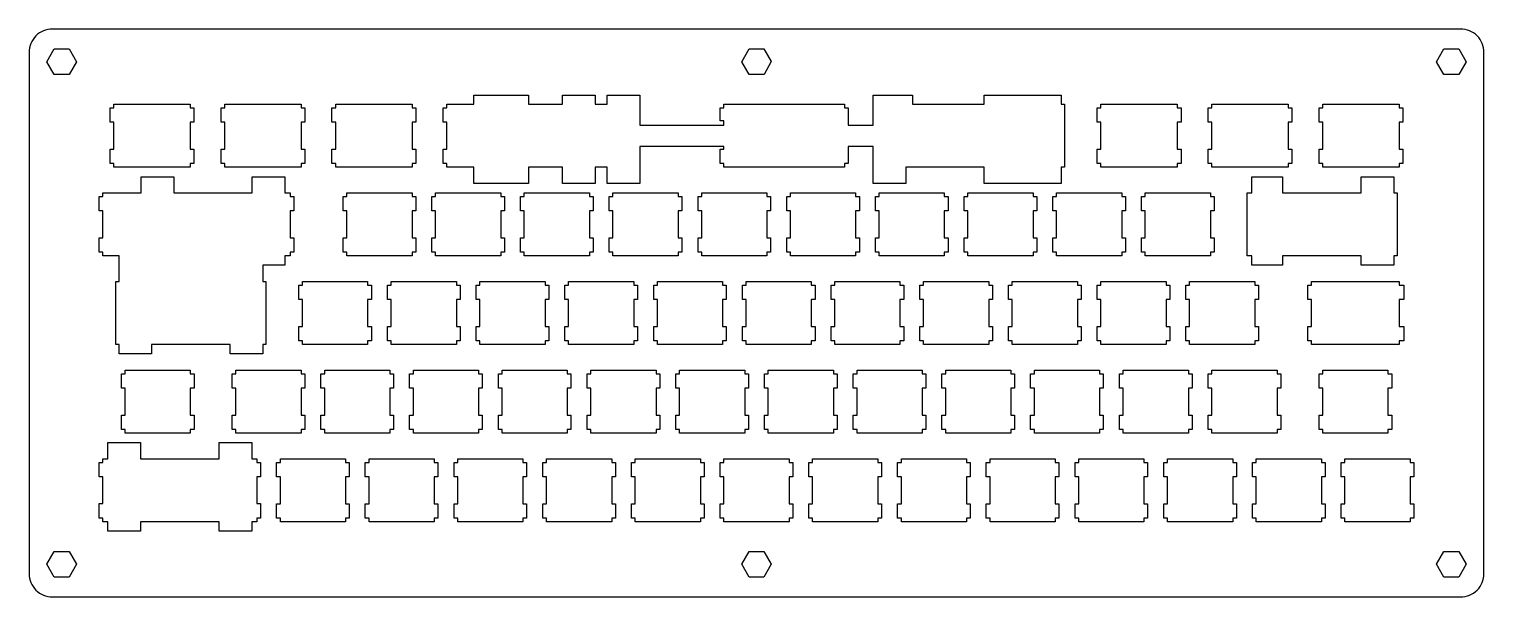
# Model space of a CAD drawing. Header units: inches. Extents: x -11.8 to 0.5, y -4.3 to 0.5.
import ezdxf

# ---------------------------------------------------------------- set-up
doc = ezdxf.new("R2010")
doc.units = ezdxf.units.IN
doc.header["$MEASUREMENT"] = 0

msp = doc.modelspace()

# ---------------------------------------------------------------- linework, layer by layer
msp.add_lwpolyline([(-11.581, 0.517, 0.414214), (-11.778, 0.32), (-11.778, -4.09, 0.414214), (-11.581, -4.287), (0.324, -4.287, 0.414214), (0.521, -4.09), (0.521, 0.32, 0.414214), (0.324, 0.517)], format="xyb", close=True)
for points in [[(-11.565, 0.349), (-11.44, 0.349), (-11.378, 0.241), (-11.44, 0.133), (-11.565, 0.133), (-11.628, 0.241)], [(-5.69, 0.132), (-5.754, 0.24), (-5.692, 0.349), (-5.567, 0.35), (-5.504, 0.242), (-5.565, 0.133)], [(0.12, 0.241), (0.183, 0.349), (0.308, 0.349), (0.37, 0.241), (0.308, 0.133), (0.183, 0.133)], [(-10.416, -0.119), (-10.416, -0.149), (-10.385, -0.149), (-10.385, -0.271), (-10.416, -0.271), (-10.416, -0.499), (-10.385, -0.499), (-10.385, -0.621), (-10.416, -0.621), (-10.416, -0.651), (-11.061, -0.651), (-11.061, -0.621), (-11.092, -0.621), (-11.092, -0.499), (-11.061, -0.499), (-11.061, -0.271), (-11.092, -0.271), (-11.092, -0.149), (-11.061, -0.149), (-11.061, -0.119)], [(-9.479, -0.119), (-9.479, -0.149), (-9.447, -0.149), (-9.447, -0.271), (-9.479, -0.271), (-9.479, -0.499), (-9.447, -0.499), (-9.447, -0.621), (-9.479, -0.621), (-9.479, -0.651), (-10.123, -0.651), (-10.123, -0.621), (-10.154, -0.621), (-10.154, -0.499), (-10.123, -0.499), (-10.123, -0.271), (-10.154, -0.271), (-10.154, -0.149), (-10.123, -0.149), (-10.123, -0.119)], [(-8.541, -0.119), (-8.541, -0.149), (-8.51, -0.149), (-8.51, -0.271), (-8.541, -0.271), (-8.541, -0.499), (-8.51, -0.499), (-8.51, -0.621), (-8.541, -0.621), (-8.541, -0.651), (-9.186, -0.651), (-9.186, -0.621), (-9.218, -0.621), (-9.218, -0.499), (-9.186, -0.499), (-9.186, -0.271), (-9.218, -0.271), (-9.218, -0.149), (-9.186, -0.149), (-9.186, -0.119)], [(-4.853, -0.476), (-4.853, -0.621), (-4.884, -0.621), (-4.884, -0.651), (-5.905, -0.651), (-5.905, -0.621), (-5.936, -0.621), (-5.936, -0.499), (-5.905, -0.499), (-5.905, -0.476), (-6.615, -0.476), (-6.615, -0.789), (-6.891, -0.789), (-6.891, -0.651), (-6.992, -0.651), (-6.992, -0.789), (-7.268, -0.789), (-7.268, -0.651), (-7.555, -0.651), (-7.555, -0.789), (-8.017, -0.789), (-8.017, -0.651), (-8.248, -0.651), (-8.248, -0.621), (-8.279, -0.621), (-8.279, -0.499), (-8.248, -0.499), (-8.248, -0.271), (-8.279, -0.271), (-8.279, -0.149), (-8.248, -0.149), (-8.248, -0.119), (-8.017, -0.119), (-8.017, -0.041), (-7.555, -0.041), (-7.555, -0.119), (-7.268, -0.119), (-7.268, -0.041), (-6.992, -0.041), (-6.992, -0.119), (-6.891, -0.119), (-6.891, -0.041), (-6.615, -0.041), (-6.615, -0.295), (-5.905, -0.295), (-5.905, -0.26), (-5.936, -0.26), (-5.936, -0.149), (-5.905, -0.149), (-5.905, -0.119), (-4.884, -0.119), (-4.884, -0.149), (-4.853, -0.149), (-4.853, -0.295), (-4.643, -0.295), (-4.643, -0.041), (-4.311, -0.041), (-4.311, -0.119), (-3.703, -0.119), (-3.703, -0.041), (-3.052, -0.041), (-3.052, -0.119), (-3.026, -0.119), (-3.026, -0.651), (-3.052, -0.651), (-3.052, -0.789), (-3.703, -0.789), (-3.703, -0.651), (-4.367, -0.651), (-4.367, -0.789), (-4.643, -0.789), (-4.643, -0.476)], [(-2.717, -0.119), (-2.072, -0.119), (-2.072, -0.149), (-2.04, -0.149), (-2.04, -0.271), (-2.072, -0.271), (-2.072, -0.499), (-2.04, -0.499), (-2.04, -0.621), (-2.072, -0.621), (-2.072, -0.651), (-2.717, -0.651), (-2.717, -0.621), (-2.748, -0.621), (-2.748, -0.499), (-2.717, -0.499), (-2.717, -0.271), (-2.748, -0.271), (-2.748, -0.149), (-2.717, -0.149)], [(-1.134, -0.651), (-1.779, -0.651), (-1.779, -0.621), (-1.811, -0.621), (-1.811, -0.499), (-1.779, -0.499), (-1.779, -0.271), (-1.811, -0.271), (-1.811, -0.149), (-1.779, -0.149), (-1.779, -0.119), (-1.686, -0.119), (-1.685, -0.119), (-1.134, -0.119), (-1.134, -0.149), (-1.103, -0.149), (-1.103, -0.271), (-1.134, -0.271), (-1.134, -0.499), (-1.103, -0.499), (-1.103, -0.621), (-1.134, -0.621)], [(-0.842, -0.119), (-0.197, -0.119), (-0.197, -0.149), (-0.165, -0.149), (-0.165, -0.271), (-0.197, -0.271), (-0.197, -0.499), (-0.165, -0.499), (-0.165, -0.621), (-0.197, -0.621), (-0.197, -0.651), (-0.842, -0.651), (-0.842, -0.621), (-0.873, -0.621), (-0.873, -0.499), (-0.842, -0.499), (-0.842, -0.271), (-0.873, -0.271), (-0.873, -0.149), (-0.842, -0.149)], [(-10.555, -0.732), (-10.555, -0.869), (-9.891, -0.869), (-9.891, -0.732), (-9.615, -0.732), (-9.615, -0.869), (-9.572, -0.869), (-9.572, -0.899), (-9.54, -0.899), (-9.54, -1.021), (-9.572, -1.021), (-9.572, -1.249), (-9.54, -1.249), (-9.54, -1.371), (-9.572, -1.371), (-9.572, -1.401), (-9.615, -1.401), (-9.615, -1.48), (-9.802, -1.48), (-9.802, -1.619), (-9.776, -1.619), (-9.776, -2.151), (-9.802, -2.151), (-9.802, -2.23), (-10.078, -2.23), (-10.078, -2.151), (-10.742, -2.151), (-10.742, -2.23), (-11.018, -2.23), (-11.018, -2.151), (-11.044, -2.151), (-11.044, -1.619), (-11.018, -1.619), (-11.018, -1.401), (-11.155, -1.401), (-11.155, -1.371), (-11.186, -1.371), (-11.186, -1.249), (-11.155, -1.249), (-11.155, -1.021), (-11.186, -1.021), (-11.186, -0.899), (-11.155, -0.899), (-11.155, -0.869), (-10.831, -0.869), (-10.831, -0.732)], [(-1.181, -1.401), (-1.181, -1.48), (-1.442, -1.48), (-1.442, -1.401), (-1.481, -1.401), (-1.481, -0.869), (-1.442, -0.869), (-1.442, -0.732), (-1.181, -0.732), (-1.181, -0.869), (-0.517, -0.869), (-0.517, -0.732), (-0.241, -0.732), (-0.241, -0.869), (-0.214, -0.869), (-0.214, -1.401), (-0.241, -1.401), (-0.241, -1.48), (-0.517, -1.48), (-0.517, -1.401)], [(-8.541, -1.401), (-9.092, -1.401), (-9.092, -1.371), (-9.123, -1.371), (-9.123, -1.249), (-9.092, -1.249), (-9.092, -1.021), (-9.123, -1.021), (-9.123, -0.899), (-9.092, -0.899), (-9.092, -0.869), (-8.541, -0.869), (-8.541, -0.899), (-8.509, -0.899), (-8.509, -1.021), (-8.541, -1.021), (-8.541, -1.249), (-8.509, -1.249), (-8.509, -1.371), (-8.541, -1.371)], [(-7.791, -1.401), (-8.342, -1.401), (-8.342, -1.371), (-8.373, -1.371), (-8.373, -1.249), (-8.342, -1.249), (-8.342, -1.021), (-8.373, -1.021), (-8.373, -0.899), (-8.342, -0.899), (-8.342, -0.869), (-7.791, -0.869), (-7.791, -0.899), (-7.759, -0.899), (-7.759, -1.021), (-7.791, -1.021), (-7.791, -1.249), (-7.759, -1.249), (-7.759, -1.371), (-7.791, -1.371)], [(-7.041, -1.401), (-7.592, -1.401), (-7.592, -1.371), (-7.623, -1.371), (-7.623, -1.249), (-7.592, -1.249), (-7.592, -1.021), (-7.623, -1.021), (-7.623, -0.899), (-7.592, -0.899), (-7.592, -0.869), (-7.041, -0.869), (-7.041, -0.899), (-7.009, -0.899), (-7.009, -1.021), (-7.041, -1.021), (-7.041, -1.249), (-7.009, -1.249), (-7.009, -1.371), (-7.041, -1.371)], [(-6.291, -1.401), (-6.842, -1.401), (-6.842, -1.371), (-6.873, -1.371), (-6.873, -1.249), (-6.842, -1.249), (-6.842, -1.021), (-6.873, -1.021), (-6.873, -0.899), (-6.842, -0.899), (-6.842, -0.869), (-6.291, -0.869), (-6.291, -0.899), (-6.259, -0.899), (-6.259, -1.021), (-6.291, -1.021), (-6.291, -1.249), (-6.259, -1.249), (-6.259, -1.371), (-6.291, -1.371)], [(-5.541, -1.401), (-6.092, -1.401), (-6.092, -1.371), (-6.123, -1.371), (-6.123, -1.249), (-6.092, -1.249), (-6.092, -1.021), (-6.123, -1.021), (-6.123, -0.899), (-6.092, -0.899), (-6.092, -0.869), (-5.541, -0.869), (-5.541, -0.899), (-5.509, -0.899), (-5.509, -1.021), (-5.541, -1.021), (-5.541, -1.249), (-5.509, -1.249), (-5.509, -1.371), (-5.541, -1.371)], [(-4.791, -1.401), (-5.342, -1.401), (-5.342, -1.371), (-5.373, -1.371), (-5.373, -1.249), (-5.342, -1.249), (-5.342, -1.021), (-5.373, -1.021), (-5.373, -0.899), (-5.342, -0.899), (-5.342, -0.869), (-4.791, -0.869), (-4.791, -0.899), (-4.759, -0.899), (-4.759, -1.021), (-4.791, -1.021), (-4.791, -1.249), (-4.759, -1.249), (-4.759, -1.371), (-4.791, -1.371)], [(-4.041, -1.401), (-4.592, -1.401), (-4.592, -1.371), (-4.623, -1.371), (-4.623, -1.249), (-4.592, -1.249), (-4.592, -1.021), (-4.623, -1.021), (-4.623, -0.899), (-4.592, -0.899), (-4.592, -0.869), (-4.041, -0.869), (-4.041, -0.899), (-4.009, -0.899), (-4.009, -1.021), (-4.041, -1.021), (-4.041, -1.249), (-4.009, -1.249), (-4.009, -1.371), (-4.041, -1.371)], [(-3.291, -1.401), (-3.842, -1.401), (-3.842, -1.371), (-3.873, -1.371), (-3.873, -1.249), (-3.842, -1.249), (-3.842, -1.021), (-3.873, -1.021), (-3.873, -0.899), (-3.842, -0.899), (-3.842, -0.869), (-3.291, -0.869), (-3.291, -0.899), (-3.259, -0.899), (-3.259, -1.021), (-3.291, -1.021), (-3.291, -1.249), (-3.259, -1.249), (-3.259, -1.371), (-3.291, -1.371)], [(-2.541, -1.401), (-3.092, -1.401), (-3.092, -1.371), (-3.123, -1.371), (-3.123, -1.249), (-3.092, -1.249), (-3.092, -1.021), (-3.123, -1.021), (-3.123, -0.899), (-3.092, -0.899), (-3.092, -0.869), (-2.541, -0.869), (-2.541, -0.899), (-2.509, -0.899), (-2.509, -1.021), (-2.541, -1.021), (-2.541, -1.249), (-2.509, -1.249), (-2.509, -1.371), (-2.541, -1.371)], [(-1.791, -1.401), (-2.342, -1.401), (-2.342, -1.371), (-2.373, -1.371), (-2.373, -1.249), (-2.342, -1.249), (-2.342, -1.021), (-2.373, -1.021), (-2.373, -0.899), (-2.342, -0.899), (-2.342, -0.869), (-1.791, -0.869), (-1.791, -0.899), (-1.759, -0.899), (-1.759, -1.021), (-1.791, -1.021), (-1.791, -1.249), (-1.759, -1.249), (-1.759, -1.371), (-1.791, -1.371)], [(-8.916, -1.619), (-8.916, -1.649), (-8.884, -1.649), (-8.884, -1.771), (-8.916, -1.771), (-8.916, -1.999), (-8.884, -1.999), (-8.884, -2.121), (-8.916, -2.121), (-8.916, -2.151), (-9.467, -2.151), (-9.467, -2.121), (-9.498, -2.121), (-9.498, -1.999), (-9.467, -1.999), (-9.467, -1.771), (-9.498, -1.771), (-9.498, -1.649), (-9.467, -1.649), (-9.467, -1.619)], [(-8.166, -1.619), (-8.166, -1.649), (-8.134, -1.649), (-8.134, -1.771), (-8.166, -1.771), (-8.166, -1.999), (-8.134, -1.999), (-8.134, -2.121), (-8.166, -2.121), (-8.166, -2.151), (-8.717, -2.151), (-8.717, -2.121), (-8.748, -2.121), (-8.748, -1.999), (-8.717, -1.999), (-8.717, -1.771), (-8.748, -1.771), (-8.748, -1.649), (-8.717, -1.649), (-8.717, -1.619)], [(-7.416, -1.619), (-7.416, -1.649), (-7.384, -1.649), (-7.384, -1.771), (-7.416, -1.771), (-7.416, -1.999), (-7.384, -1.999), (-7.384, -2.121), (-7.416, -2.121), (-7.416, -2.151), (-7.967, -2.151), (-7.967, -2.121), (-7.998, -2.121), (-7.998, -1.999), (-7.967, -1.999), (-7.967, -1.771), (-7.998, -1.771), (-7.998, -1.649), (-7.967, -1.649), (-7.967, -1.619)], [(-6.666, -1.619), (-6.666, -1.649), (-6.634, -1.649), (-6.634, -1.771), (-6.666, -1.771), (-6.666, -1.999), (-6.634, -1.999), (-6.634, -2.121), (-6.666, -2.121), (-6.666, -2.151), (-7.217, -2.151), (-7.217, -2.121), (-7.248, -2.121), (-7.248, -1.999), (-7.217, -1.999), (-7.217, -1.771), (-7.248, -1.771), (-7.248, -1.649), (-7.217, -1.649), (-7.217, -1.619)], [(-5.916, -1.619), (-5.916, -1.649), (-5.884, -1.649), (-5.884, -1.771), (-5.916, -1.771), (-5.916, -1.999), (-5.884, -1.999), (-5.884, -2.121), (-5.916, -2.121), (-5.916, -2.151), (-6.467, -2.151), (-6.467, -2.121), (-6.498, -2.121), (-6.498, -1.999), (-6.467, -1.999), (-6.467, -1.771), (-6.498, -1.771), (-6.498, -1.649), (-6.467, -1.649), (-6.467, -1.619)], [(-5.166, -1.619), (-5.166, -1.649), (-5.134, -1.649), (-5.134, -1.771), (-5.166, -1.771), (-5.166, -1.999), (-5.134, -1.999), (-5.134, -2.121), (-5.166, -2.121), (-5.166, -2.151), (-5.717, -2.151), (-5.717, -2.121), (-5.748, -2.121), (-5.748, -1.999), (-5.717, -1.999), (-5.717, -1.771), (-5.748, -1.771), (-5.748, -1.649), (-5.717, -1.649), (-5.717, -1.619)], [(-4.416, -1.619), (-4.416, -1.649), (-4.384, -1.649), (-4.384, -1.771), (-4.416, -1.771), (-4.416, -1.999), (-4.384, -1.999), (-4.384, -2.121), (-4.416, -2.121), (-4.416, -2.151), (-4.967, -2.151), (-4.967, -2.121), (-4.998, -2.121), (-4.998, -1.999), (-4.967, -1.999), (-4.967, -1.771), (-4.998, -1.771), (-4.998, -1.649), (-4.967, -1.649), (-4.967, -1.619)], [(-3.666, -1.619), (-3.666, -1.649), (-3.634, -1.649), (-3.634, -1.771), (-3.666, -1.771), (-3.666, -1.999), (-3.634, -1.999), (-3.634, -2.121), (-3.666, -2.121), (-3.666, -2.151), (-4.217, -2.151), (-4.217, -2.121), (-4.248, -2.121), (-4.248, -1.999), (-4.217, -1.999), (-4.217, -1.771), (-4.248, -1.771), (-4.248, -1.649), (-4.217, -1.649), (-4.217, -1.619)], [(-2.916, -1.619), (-2.916, -1.649), (-2.884, -1.649), (-2.884, -1.771), (-2.916, -1.771), (-2.916, -1.999), (-2.884, -1.999), (-2.884, -2.121), (-2.916, -2.121), (-2.916, -2.151), (-3.467, -2.151), (-3.467, -2.121), (-3.498, -2.121), (-3.498, -1.999), (-3.467, -1.999), (-3.467, -1.771), (-3.498, -1.771), (-3.498, -1.649), (-3.467, -1.649), (-3.467, -1.619)], [(-2.166, -1.619), (-2.166, -1.649), (-2.134, -1.649), (-2.134, -1.771), (-2.166, -1.771), (-2.166, -1.999), (-2.134, -1.999), (-2.134, -2.121), (-2.166, -2.121), (-2.166, -2.151), (-2.717, -2.151), (-2.717, -2.121), (-2.748, -2.121), (-2.748, -1.999), (-2.717, -1.999), (-2.717, -1.771), (-2.748, -1.771), (-2.748, -1.649), (-2.717, -1.649), (-2.717, -1.619)], [(-1.416, -1.619), (-1.416, -1.649), (-1.384, -1.649), (-1.384, -1.771), (-1.416, -1.771), (-1.416, -1.999), (-1.384, -1.999), (-1.384, -2.121), (-1.416, -2.121), (-1.416, -2.151), (-1.967, -2.151), (-1.967, -2.121), (-1.998, -2.121), (-1.998, -1.999), (-1.967, -1.999), (-1.967, -1.771), (-1.998, -1.771), (-1.998, -1.649), (-1.967, -1.649), (-1.967, -1.619)], [(-0.197, -1.619), (-0.197, -1.649), (-0.156, -1.649), (-0.156, -1.771), (-0.197, -1.771), (-0.197, -1.999), (-0.156, -1.999), (-0.156, -2.121), (-0.197, -2.121), (-0.197, -2.151), (-0.936, -2.151), (-0.936, -2.121), (-0.967, -2.121), (-0.967, -1.999), (-0.936, -1.999), (-0.936, -1.771), (-0.967, -1.771), (-0.967, -1.649), (-0.936, -1.649), (-0.936, -1.619)], [(-10.967, -2.901), (-10.967, -2.871), (-10.998, -2.871), (-10.998, -2.749), (-10.967, -2.749), (-10.967, -2.521), (-10.998, -2.521), (-10.998, -2.399), (-10.967, -2.399), (-10.967, -2.369), (-10.416, -2.369), (-10.416, -2.399), (-10.384, -2.399), (-10.384, -2.521), (-10.416, -2.521), (-10.416, -2.749), (-10.384, -2.749), (-10.384, -2.871), (-10.416, -2.871), (-10.416, -2.901)], [(-10.029, -2.901), (-10.029, -2.871), (-10.061, -2.871), (-10.061, -2.749), (-10.029, -2.749), (-10.029, -2.521), (-10.061, -2.521), (-10.061, -2.399), (-10.029, -2.399), (-10.029, -2.369), (-9.478, -2.369), (-9.478, -2.399), (-9.447, -2.399), (-9.447, -2.521), (-9.478, -2.521), (-9.478, -2.749), (-9.447, -2.749), (-9.447, -2.871), (-9.478, -2.871), (-9.478, -2.901)], [(-9.279, -2.901), (-9.279, -2.871), (-9.311, -2.871), (-9.311, -2.749), (-9.279, -2.749), (-9.279, -2.521), (-9.311, -2.521), (-9.311, -2.399), (-9.279, -2.399), (-9.279, -2.369), (-8.728, -2.369), (-8.728, -2.399), (-8.697, -2.399), (-8.697, -2.521), (-8.728, -2.521), (-8.728, -2.749), (-8.697, -2.749), (-8.697, -2.871), (-8.728, -2.871), (-8.728, -2.901)], [(-8.529, -2.901), (-8.529, -2.871), (-8.561, -2.871), (-8.561, -2.749), (-8.529, -2.749), (-8.529, -2.521), (-8.561, -2.521), (-8.561, -2.399), (-8.529, -2.399), (-8.529, -2.369), (-7.978, -2.369), (-7.978, -2.399), (-7.947, -2.399), (-7.947, -2.521), (-7.978, -2.521), (-7.978, -2.749), (-7.947, -2.749), (-7.947, -2.871), (-7.978, -2.871), (-7.978, -2.901)], [(-7.779, -2.901), (-7.779, -2.871), (-7.811, -2.871), (-7.811, -2.749), (-7.779, -2.749), (-7.779, -2.521), (-7.811, -2.521), (-7.811, -2.399), (-7.779, -2.399), (-7.779, -2.369), (-7.228, -2.369), (-7.228, -2.399), (-7.197, -2.399), (-7.197, -2.521), (-7.228, -2.521), (-7.228, -2.749), (-7.197, -2.749), (-7.197, -2.871), (-7.228, -2.871), (-7.228, -2.901)], [(-7.029, -2.901), (-7.029, -2.871), (-7.061, -2.871), (-7.061, -2.749), (-7.029, -2.749), (-7.029, -2.521), (-7.061, -2.521), (-7.061, -2.399), (-7.029, -2.399), (-7.029, -2.369), (-6.478, -2.369), (-6.478, -2.399), (-6.447, -2.399), (-6.447, -2.521), (-6.478, -2.521), (-6.478, -2.749), (-6.447, -2.749), (-6.447, -2.871), (-6.478, -2.871), (-6.478, -2.901)], [(-6.279, -2.901), (-6.279, -2.871), (-6.311, -2.871), (-6.311, -2.749), (-6.279, -2.749), (-6.279, -2.521), (-6.311, -2.521), (-6.311, -2.399), (-6.279, -2.399), (-6.279, -2.369), (-5.728, -2.369), (-5.728, -2.399), (-5.697, -2.399), (-5.697, -2.521), (-5.728, -2.521), (-5.728, -2.749), (-5.697, -2.749), (-5.697, -2.871), (-5.728, -2.871), (-5.728, -2.901)], [(-5.529, -2.901), (-5.529, -2.871), (-5.561, -2.871), (-5.561, -2.749), (-5.529, -2.749), (-5.529, -2.521), (-5.561, -2.521), (-5.561, -2.399), (-5.529, -2.399), (-5.529, -2.369), (-4.978, -2.369), (-4.978, -2.399), (-4.947, -2.399), (-4.947, -2.521), (-4.978, -2.521), (-4.978, -2.749), (-4.947, -2.749), (-4.947, -2.871), (-4.978, -2.871), (-4.978, -2.901)], [(-4.779, -2.901), (-4.779, -2.871), (-4.811, -2.871), (-4.811, -2.749), (-4.779, -2.749), (-4.779, -2.521), (-4.811, -2.521), (-4.811, -2.399), (-4.779, -2.399), (-4.779, -2.369), (-4.228, -2.369), (-4.228, -2.399), (-4.197, -2.399), (-4.197, -2.521), (-4.228, -2.521), (-4.228, -2.749), (-4.197, -2.749), (-4.197, -2.871), (-4.228, -2.871), (-4.228, -2.901)], [(-4.029, -2.901), (-4.029, -2.871), (-4.061, -2.871), (-4.061, -2.749), (-4.029, -2.749), (-4.029, -2.521), (-4.061, -2.521), (-4.061, -2.399), (-4.029, -2.399), (-4.029, -2.369), (-3.478, -2.369), (-3.478, -2.399), (-3.447, -2.399), (-3.447, -2.521), (-3.478, -2.521), (-3.478, -2.749), (-3.447, -2.749), (-3.447, -2.871), (-3.478, -2.871), (-3.478, -2.901)], [(-3.279, -2.901), (-3.279, -2.871), (-3.311, -2.871), (-3.311, -2.749), (-3.279, -2.749), (-3.279, -2.521), (-3.311, -2.521), (-3.311, -2.399), (-3.279, -2.399), (-3.279, -2.369), (-2.728, -2.369), (-2.728, -2.399), (-2.697, -2.399), (-2.697, -2.521), (-2.728, -2.521), (-2.728, -2.749), (-2.697, -2.749), (-2.697, -2.871), (-2.728, -2.871), (-2.728, -2.901)], [(-2.529, -2.901), (-2.529, -2.871), (-2.561, -2.871), (-2.561, -2.749), (-2.529, -2.749), (-2.529, -2.521), (-2.561, -2.521), (-2.561, -2.399), (-2.529, -2.399), (-2.529, -2.369), (-1.978, -2.369), (-1.978, -2.399), (-1.947, -2.399), (-1.947, -2.521), (-1.978, -2.521), (-1.978, -2.749), (-1.947, -2.749), (-1.947, -2.871), (-1.978, -2.871), (-1.978, -2.901)], [(-1.779, -2.901), (-1.779, -2.871), (-1.811, -2.871), (-1.811, -2.749), (-1.779, -2.749), (-1.779, -2.521), (-1.811, -2.521), (-1.811, -2.399), (-1.779, -2.399), (-1.779, -2.369), (-1.228, -2.369), (-1.228, -2.399), (-1.197, -2.399), (-1.197, -2.521), (-1.228, -2.521), (-1.228, -2.749), (-1.197, -2.749), (-1.197, -2.871), (-1.228, -2.871), (-1.228, -2.901)], [(-0.842, -2.901), (-0.842, -2.871), (-0.873, -2.871), (-0.873, -2.749), (-0.842, -2.749), (-0.842, -2.521), (-0.873, -2.521), (-0.873, -2.399), (-0.842, -2.399), (-0.842, -2.369), (-0.291, -2.369), (-0.291, -2.399), (-0.259, -2.399), (-0.259, -2.521), (-0.291, -2.521), (-0.291, -2.749), (-0.259, -2.749), (-0.259, -2.871), (-0.291, -2.871), (-0.291, -2.901)], [(-9.896, -2.982), (-9.896, -3.119), (-9.853, -3.119), (-9.853, -3.149), (-9.822, -3.149), (-9.822, -3.271), (-9.853, -3.271), (-9.853, -3.497), (-9.822, -3.497), (-9.822, -3.621), (-9.853, -3.621), (-9.853, -3.651), (-9.896, -3.651), (-9.896, -3.73), (-10.172, -3.73), (-10.172, -3.651), (-10.836, -3.651), (-10.836, -3.73), (-11.112, -3.73), (-11.112, -3.651), (-11.155, -3.651), (-11.155, -3.621), (-11.186, -3.621), (-11.186, -3.497), (-11.155, -3.497), (-11.155, -3.271), (-11.186, -3.271), (-11.186, -3.149), (-11.155, -3.149), (-11.155, -3.119), (-11.112, -3.119), (-11.112, -2.982), (-10.836, -2.982), (-10.836, -3.119), (-10.172, -3.119), (-10.172, -2.982)], [(-9.103, -3.119), (-9.103, -3.149), (-9.072, -3.149), (-9.072, -3.271), (-9.103, -3.271), (-9.103, -3.499), (-9.072, -3.499), (-9.072, -3.621), (-9.103, -3.621), (-9.103, -3.651), (-9.654, -3.651), (-9.654, -3.621), (-9.686, -3.621), (-9.686, -3.499), (-9.654, -3.499), (-9.654, -3.271), (-9.686, -3.271), (-9.686, -3.149), (-9.654, -3.149), (-9.654, -3.119)], [(-8.353, -3.119), (-8.353, -3.149), (-8.322, -3.149), (-8.322, -3.271), (-8.353, -3.271), (-8.353, -3.499), (-8.322, -3.499), (-8.322, -3.621), (-8.353, -3.621), (-8.353, -3.651), (-8.904, -3.651), (-8.904, -3.621), (-8.936, -3.621), (-8.936, -3.499), (-8.904, -3.499), (-8.904, -3.271), (-8.936, -3.271), (-8.936, -3.149), (-8.904, -3.149), (-8.904, -3.119)], [(-7.603, -3.119), (-7.603, -3.149), (-7.572, -3.149), (-7.572, -3.271), (-7.603, -3.271), (-7.603, -3.499), (-7.572, -3.499), (-7.572, -3.621), (-7.603, -3.621), (-7.603, -3.651), (-8.154, -3.651), (-8.154, -3.621), (-8.186, -3.621), (-8.186, -3.499), (-8.154, -3.499), (-8.154, -3.271), (-8.186, -3.271), (-8.186, -3.149), (-8.154, -3.149), (-8.154, -3.119)], [(-6.853, -3.119), (-6.853, -3.149), (-6.822, -3.149), (-6.822, -3.271), (-6.853, -3.271), (-6.853, -3.499), (-6.822, -3.499), (-6.822, -3.621), (-6.853, -3.621), (-6.853, -3.651), (-7.404, -3.651), (-7.404, -3.621), (-7.436, -3.621), (-7.436, -3.499), (-7.404, -3.499), (-7.404, -3.271), (-7.436, -3.271), (-7.436, -3.149), (-7.404, -3.149), (-7.404, -3.119)], [(-6.103, -3.119), (-6.103, -3.149), (-6.072, -3.149), (-6.072, -3.271), (-6.103, -3.271), (-6.103, -3.499), (-6.072, -3.499), (-6.072, -3.621), (-6.103, -3.621), (-6.103, -3.651), (-6.654, -3.651), (-6.654, -3.621), (-6.686, -3.621), (-6.686, -3.499), (-6.654, -3.499), (-6.654, -3.271), (-6.686, -3.271), (-6.686, -3.149), (-6.654, -3.149), (-6.654, -3.119)], [(-5.353, -3.119), (-5.353, -3.149), (-5.322, -3.149), (-5.322, -3.271), (-5.353, -3.271), (-5.353, -3.499), (-5.322, -3.499), (-5.322, -3.621), (-5.353, -3.621), (-5.353, -3.651), (-5.904, -3.651), (-5.904, -3.621), (-5.936, -3.621), (-5.936, -3.499), (-5.904, -3.499), (-5.904, -3.271), (-5.936, -3.271), (-5.936, -3.149), (-5.904, -3.149), (-5.904, -3.119)], [(-4.603, -3.119), (-4.603, -3.149), (-4.572, -3.149), (-4.572, -3.271), (-4.603, -3.271), (-4.603, -3.499), (-4.572, -3.499), (-4.572, -3.621), (-4.603, -3.621), (-4.603, -3.651), (-5.154, -3.651), (-5.154, -3.621), (-5.186, -3.621), (-5.186, -3.499), (-5.154, -3.499), (-5.154, -3.271), (-5.186, -3.271), (-5.186, -3.149), (-5.154, -3.149), (-5.154, -3.119)], [(-3.853, -3.119), (-3.853, -3.149), (-3.822, -3.149), (-3.822, -3.271), (-3.853, -3.271), (-3.853, -3.499), (-3.822, -3.499), (-3.822, -3.621), (-3.853, -3.621), (-3.853, -3.651), (-4.404, -3.651), (-4.404, -3.621), (-4.436, -3.621), (-4.436, -3.499), (-4.404, -3.499), (-4.404, -3.271), (-4.436, -3.271), (-4.436, -3.149), (-4.404, -3.149), (-4.404, -3.119)], [(-3.103, -3.119), (-3.103, -3.149), (-3.072, -3.149), (-3.072, -3.271), (-3.103, -3.271), (-3.103, -3.499), (-3.072, -3.499), (-3.072, -3.621), (-3.103, -3.621), (-3.103, -3.651), (-3.654, -3.651), (-3.654, -3.621), (-3.686, -3.621), (-3.686, -3.499), (-3.654, -3.499), (-3.654, -3.271), (-3.686, -3.271), (-3.686, -3.149), (-3.654, -3.149), (-3.654, -3.119)], [(-2.353, -3.119), (-2.353, -3.149), (-2.322, -3.149), (-2.322, -3.271), (-2.353, -3.271), (-2.353, -3.499), (-2.322, -3.499), (-2.322, -3.621), (-2.353, -3.621), (-2.353, -3.651), (-2.904, -3.651), (-2.904, -3.621), (-2.936, -3.621), (-2.936, -3.499), (-2.904, -3.499), (-2.904, -3.271), (-2.936, -3.271), (-2.936, -3.149), (-2.904, -3.149), (-2.904, -3.119)], [(-1.603, -3.119), (-1.603, -3.149), (-1.572, -3.149), (-1.572, -3.271), (-1.603, -3.271), (-1.603, -3.499), (-1.572, -3.499), (-1.572, -3.621), (-1.603, -3.621), (-1.603, -3.651), (-2.154, -3.651), (-2.154, -3.621), (-2.186, -3.621), (-2.186, -3.499), (-2.154, -3.499), (-2.154, -3.271), (-2.186, -3.271), (-2.186, -3.149), (-2.154, -3.149), (-2.154, -3.119)], [(-0.853, -3.119), (-0.853, -3.149), (-0.822, -3.149), (-0.822, -3.271), (-0.853, -3.271), (-0.853, -3.499), (-0.822, -3.499), (-0.822, -3.621), (-0.853, -3.621), (-0.853, -3.651), (-1.404, -3.651), (-1.404, -3.621), (-1.436, -3.621), (-1.436, -3.499), (-1.404, -3.499), (-1.404, -3.271), (-1.436, -3.271), (-1.436, -3.149), (-1.404, -3.149), (-1.404, -3.119)], [(-0.103, -3.119), (-0.103, -3.149), (-0.072, -3.149), (-0.072, -3.271), (-0.103, -3.271), (-0.103, -3.499), (-0.072, -3.499), (-0.072, -3.621), (-0.103, -3.621), (-0.103, -3.651), (-0.654, -3.651), (-0.654, -3.621), (-0.686, -3.621), (-0.686, -3.499), (-0.654, -3.499), (-0.654, -3.271), (-0.686, -3.271), (-0.686, -3.149), (-0.654, -3.149), (-0.654, -3.119)], [(-11.378, -4.011), (-11.44, -4.12), (-11.565, -4.12), (-11.628, -4.011), (-11.565, -3.903), (-11.44, -3.903)], [(-5.754, -4.011), (-5.691, -3.903), (-5.566, -3.903), (-5.504, -4.011), (-5.566, -4.12), (-5.691, -4.12)], [(0.37, -4.011), (0.308, -4.12), (0.183, -4.12), (0.12, -4.011), (0.183, -3.903), (0.308, -3.903)]]:
    msp.add_lwpolyline(points, close=True)

doc.saveas('drawing.dxf')
